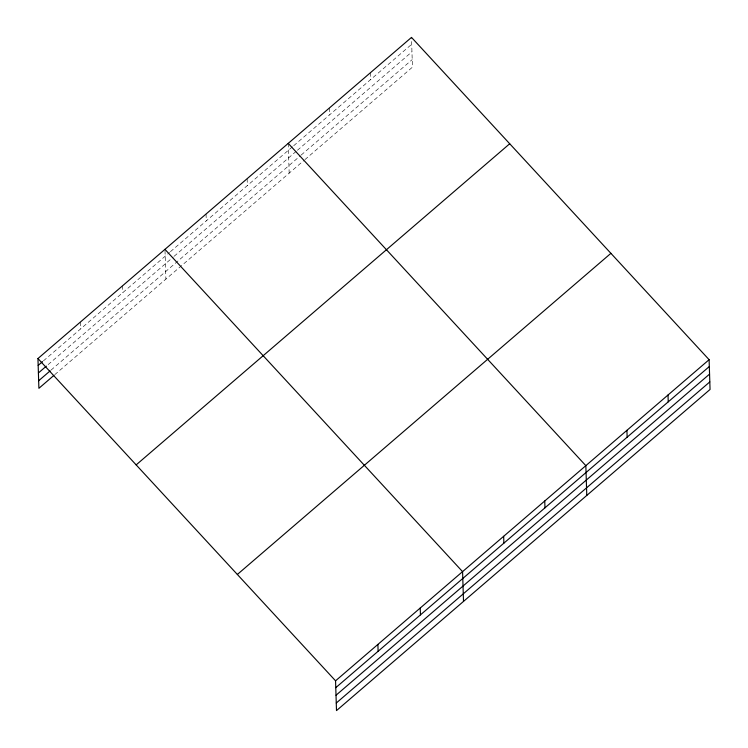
<?xml version="1.0" encoding="UTF-8"?>
<svg xmlns="http://www.w3.org/2000/svg" width="748" height="748" viewBox="0 0 748 748"><rect width="100%" height="100%" fill="white"/><g stroke="black" fill="none" stroke-linecap="round" stroke-linejoin="round"><path stroke-width="0.56" stroke-dasharray="3.74 2.81" d="M43.459 360.845L169.544 252.45M170.422 251.693L292.814 146.468M293.693 145.72L411.718 44.254M48.115 364.613L173.284 257.003M174.153 256.255L296.554 151.031M297.424 150.273L411.952 51.818M51.004 370.138L300.294 155.818M301.164 155.06L412.195 59.616M54.763 374.664L304.025 160.371M304.904 159.623L412.438 67.18L411.503 37.4M370.41 72.724L370.625 79.578M329.316 108.049L329.531 114.902M288.232 143.373L289.167 173.153M247.139 178.697L247.354 185.551M206.046 214.031L206.27 220.875M164.999 250.496L165.897 279.126M122.625 285.745L122.84 292.599M80.288 322.145L80.504 328.998"/><path stroke-width="1.12" d="M37.952 358.535L411.503 37.4L709.104 359.685L710.048 389.465L336.497 710.6L335.562 680.82L37.952 358.535L38.896 388.315L53.884 375.421M38.176 365.389L42.58 361.602M38.41 372.953L46.348 366.137M38.653 380.751L50.116 370.896M136.164 464.891L509.706 143.756M237.35 574.473L610.901 253.329M335.562 680.82L709.104 359.685M335.777 687.674L709.319 366.539M336.02 695.238L709.562 374.103M336.263 703.036L709.805 381.901M288.232 143.373L585.843 465.658L586.778 495.438M164.962 249.355L462.573 571.64L463.508 601.411M668.02 395.009L668.235 401.863M626.927 430.334L627.142 437.187M544.75 500.982L544.965 507.836M503.656 536.307L503.872 543.16M420.236 608.03L420.451 614.884M377.899 644.43L378.114 651.284"/></g></svg>
